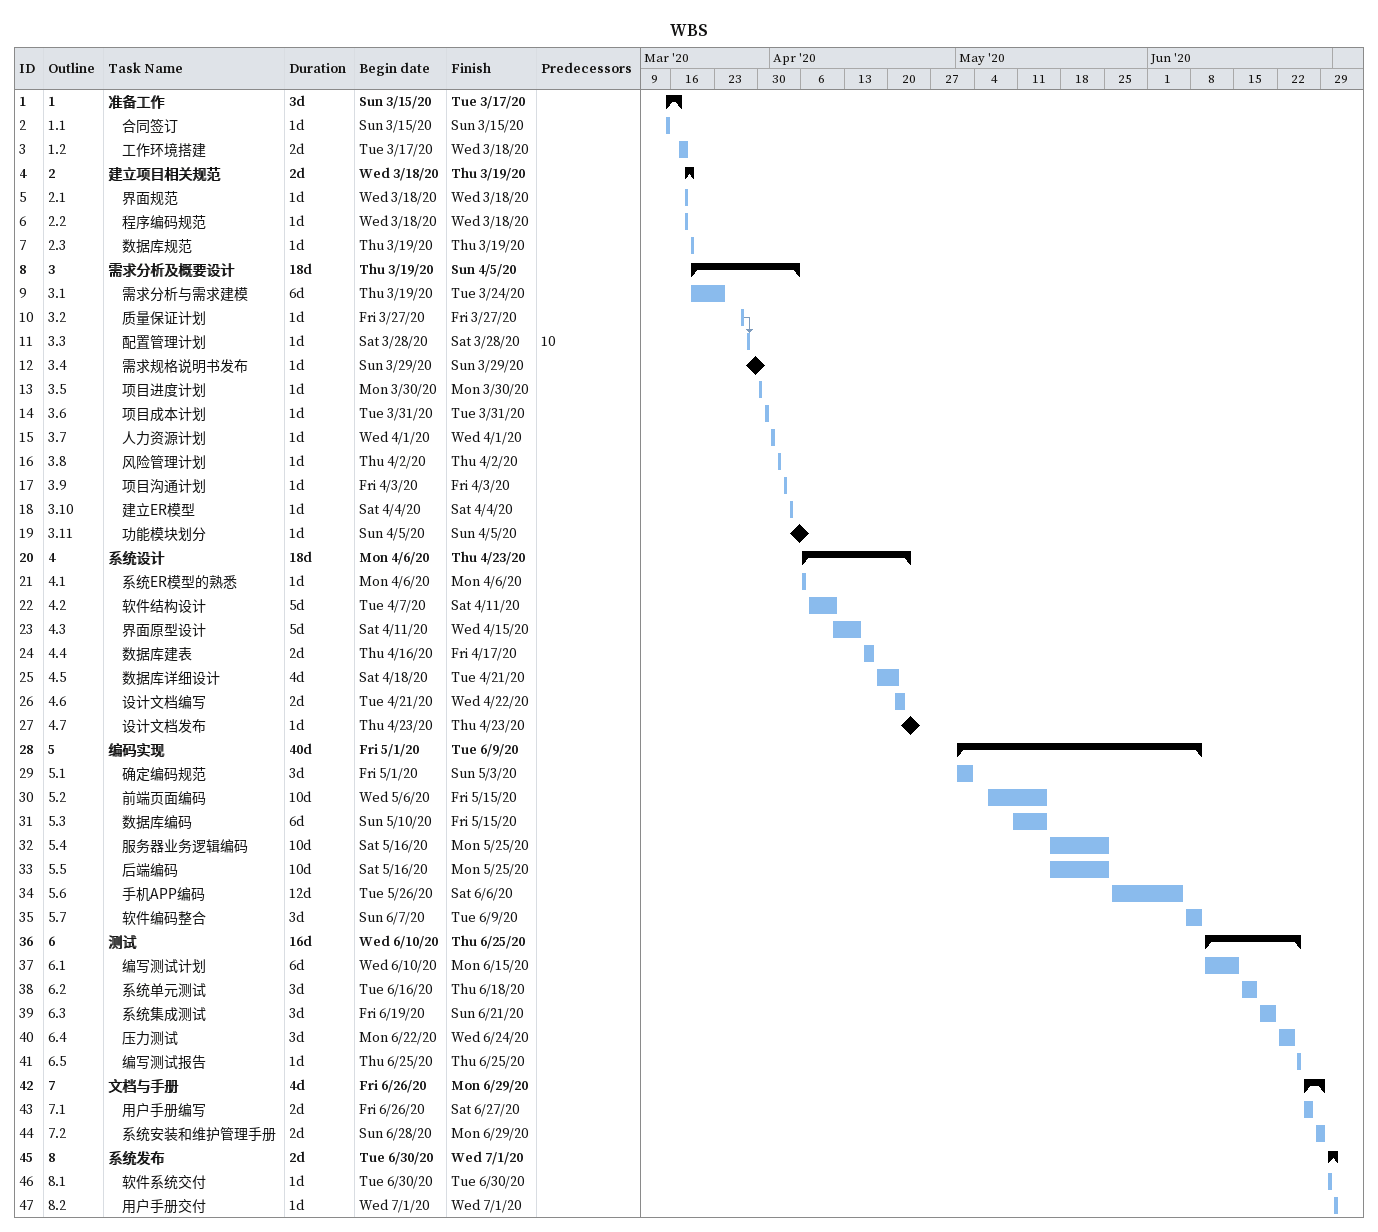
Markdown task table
WBS

| ID | WBS | Task | Duration | Start | Finish | Predecessors |
|---|---|---|---|---|---|---|
| 1 | 1 | **准备工作** | 3d | 2020-03-15 | 2020-03-17 |  |
| 2 | 1.1 | 合同签订 | 1d | 2020-03-15 | 2020-03-15 |  |
| 3 | 1.2 | 工作环境搭建 | 2d | 2020-03-17 | 2020-03-18 |  |
| 4 | 2 | **建立项目相关规范** | 2d | 2020-03-18 | 2020-03-19 |  |
| 5 | 2.1 | 界面规范 | 1d | 2020-03-18 | 2020-03-18 |  |
| 6 | 2.2 | 程序编码规范 | 1d | 2020-03-18 | 2020-03-18 |  |
| 7 | 2.3 | 数据库规范 | 1d | 2020-03-19 | 2020-03-19 |  |
| 8 | 3 | **需求分析及概要设计** | 18d | 2020-03-19 | 2020-04-05 |  |
| 9 | 3.1 | 需求分析与需求建模 | 6d | 2020-03-19 | 2020-03-24 |  |
| 10 | 3.2 | 质量保证计划 | 1d | 2020-03-27 | 2020-03-27 |  |
| 11 | 3.3 | 配置管理计划 | 1d | 2020-03-28 | 2020-03-28 | 10 |
| 12 | 3.4 | 需求规格说明书发布 | 1d | 2020-03-29 | 2020-03-29 |  |
| 13 | 3.5 | 项目进度计划 | 1d | 2020-03-30 | 2020-03-30 |  |
| 14 | 3.6 | 项目成本计划 | 1d | 2020-03-31 | 2020-03-31 |  |
| 15 | 3.7 | 人力资源计划 | 1d | 2020-04-01 | 2020-04-01 |  |
| 16 | 3.8 | 风险管理计划 | 1d | 2020-04-02 | 2020-04-02 |  |
| 17 | 3.9 | 项目沟通计划 | 1d | 2020-04-03 | 2020-04-03 |  |
| 18 | 3.10 | 建立ER模型 | 1d | 2020-04-04 | 2020-04-04 |  |
| 19 | 3.11 | 功能模块划分 | 1d | 2020-04-05 | 2020-04-05 |  |
| 20 | 4 | **系统设计** | 18d | 2020-04-06 | 2020-04-23 |  |
| 21 | 4.1 | 系统ER模型的熟悉 | 1d | 2020-04-06 | 2020-04-06 |  |
| 22 | 4.2 | 软件结构设计 | 5d | 2020-04-07 | 2020-04-11 |  |
| 23 | 4.3 | 界面原型设计 | 5d | 2020-04-11 | 2020-04-15 |  |
| 24 | 4.4 | 数据库建表 | 2d | 2020-04-16 | 2020-04-17 |  |
| 25 | 4.5 | 数据库详细设计 | 4d | 2020-04-18 | 2020-04-21 |  |
| 26 | 4.6 | 设计文档编写 | 2d | 2020-04-21 | 2020-04-22 |  |
| 27 | 4.7 | 设计文档发布 | 1d | 2020-04-23 | 2020-04-23 |  |
| 28 | 5 | **编码实现** | 40d | 2020-05-01 | 2020-06-09 |  |
| 29 | 5.1 | 确定编码规范 | 3d | 2020-05-01 | 2020-05-03 |  |
| 30 | 5.2 | 前端页面编码 | 10d | 2020-05-06 | 2020-05-15 |  |
| 31 | 5.3 | 数据库编码 | 6d | 2020-05-10 | 2020-05-15 |  |
| 32 | 5.4 | 服务器业务逻辑编码 | 10d | 2020-05-16 | 2020-05-25 |  |
| 33 | 5.5 | 后端编码 | 10d | 2020-05-16 | 2020-05-25 |  |
| 34 | 5.6 | 手机APP编码 | 12d | 2020-05-26 | 2020-06-06 |  |
| 35 | 5.7 | 软件编码整合 | 3d | 2020-06-07 | 2020-06-09 |  |
| 36 | 6 | **测试** | 16d | 2020-06-10 | 2020-06-25 |  |
| 37 | 6.1 | 编写测试计划 | 6d | 2020-06-10 | 2020-06-15 |  |
| 38 | 6.2 | 系统单元测试 | 3d | 2020-06-16 | 2020-06-18 |  |
| 39 | 6.3 | 系统集成测试 | 3d | 2020-06-19 | 2020-06-21 |  |
| 40 | 6.4 | 压力测试 | 3d | 2020-06-22 | 2020-06-24 |  |
| 41 | 6.5 | 编写测试报告 | 1d | 2020-06-25 | 2020-06-25 |  |
| 42 | 7 | **文档与手册** | 4d | 2020-06-26 | 2020-06-29 |  |
| 43 | 7.1 | 用户手册编写 | 2d | 2020-06-26 | 2020-06-27 |  |
| 44 | 7.2 | 系统安装和维护管理手册 | 2d | 2020-06-28 | 2020-06-29 |  |
| 45 | 8 | **系统发布** | 2d | 2020-06-30 | 2020-07-01 |  |
| 46 | 8.1 | 软件系统交付 | 1d | 2020-06-30 | 2020-06-30 |  |
| 47 | 8.2 | 用户手册交付 | 1d | 2020-07-01 | 2020-07-01 |  |
